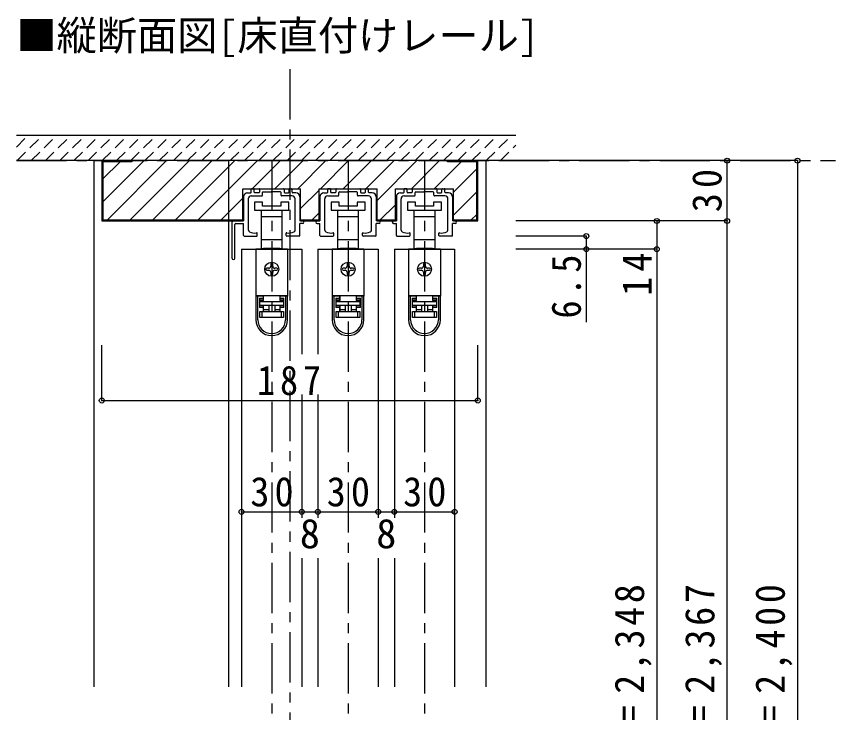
# Model space of a CAD drawing. Units: millimetres at full size, sheet at 1:5; details may follow other scales. Extents: x -973 to 977, y -718 to 696.
# Drawn here: x 71.7 to 479.2, y -322.5 to 23.8 of the extents above; entities that cross this region are included whole.
import ezdxf
from ezdxf.enums import TextEntityAlignment as Align

# ---------------------------------------------------------------- set-up
doc = ezdxf.new("R2010")
doc.units = ezdxf.units.MM
doc.header["$LTSCALE"] = 5
doc.header["$PDMODE"] = 32
doc.header["$PDSIZE"] = 2.5
doc.linetypes.add('CHAIN1', pattern=[8, 5, -1, 1, -1])
doc.linetypes.add('DASHED1', pattern=[1.8, 1.2, -0.6])
for name, color, linetype in [('0-0_補助線', 3, 'Continuous'), ('0-1_通り芯', 4, 'CHAIN1'), ('0-4_枠', 3, 'Continuous'), ('0-6_扉', 6, 'Continuous'), ('0-7_金物', 7, 'Continuous'), ('0-A_文字', 7, 'Continuous'), ('0-B_寸法', 7, 'Continuous'), ('0-C_ハッチ', 4, 'DASHED1')]:
    doc.layers.add(name, color=color, linetype=linetype)
doc.styles.add('ＭＳ ゴシック', font='')
doc.styles.get('ＭＳ ゴシック').set_extended_font_data('MS Gothic')

# ---------------------------------------------------------------- blocks, each defined once
blk = doc.blocks.new('下荷重(戸車)')
at = {"layer": '0-7_金物'}
for p, q in [((8.5, 37.107), (4.5, 37.107)), ((5.25, 30.107), (5.25, 33.107)), ((-5.25, 30.107), (0, 30.107)), ((0, 30.107), (5.25, 30.107)), ((5.25, 18.507), (5.25, 30.107)), ((0, 18.507), (-5.25, 18.507)), ((-5.25, 18.507), (-5.25, 14.107)), ((5.25, 18.507), (0, 18.507)), ((5.25, 14.107), (5.25, 18.507)), ((7.9, 13.807), (-7.9, 13.807)), ((-7.9, 13.807), (-7.9, -9.493)), ((-5.25, 14.107), (-4, 14.107)), ((-4, 14.107), (-4, 13.807)), ((4, 14.107), (-4, 14.107)), ((4, 14.107), (5.25, 14.107)), ((4, 13.807), (4, 14.107)), ((7.9, 13.807), (7.9, -9.493)), ((-1.5, 4.307), (-2.5, 4.307)), ((-0.5, 6.307), (-0.5, 5.307)), ((0.5, 5.307), (0.5, 6.307)), ((2.5, 4.307), (1.5, 4.307)), ((-2.5, 3.307), (-1.5, 3.307)), ((-0.5, 2.307), (-0.5, 1.307)), ((0.5, 1.307), (0.5, 2.307)), ((1.5, 3.307), (2.5, 3.307)), ((7.9, -9.493), (-7.9, -9.493)), ((-7.9, -9.493), (-7.9, -9.593)), ((-6.9, -9.593), (-7.9, -9.593)), ((-7.9, -9.593), (-7.9, -21.293)), ((-4.2, -9.593), (-6.9, -9.593)), ((-6.9, -21.293), (-6.9, -9.593)), ((-6.1, -10.593), (-6.1, -15.293)), ((-6.1, -10.593), (-4.2, -10.593)), ((-5.9, -11.693), (-5.9, -12.193)), ((-4, -11.693), (-5.9, -11.693)), ((-5.9, -12.193), (5.9, -12.193)), ((-5.9, -14.193), (-5.9, -12.193)), ((-4.9, -9.593), (-4.9, -9.493)), ((-4.2, -9.593), (-4.2, -10.593)), ((-4, -11.693), (-4, -9.493)), ((4, -9.493), (4, -11.693)), ((5.9, -11.693), (4, -11.693)), ((6.9, -9.593), (4.2, -9.593)), ((4.2, -10.593), (4.2, -9.593)), ((4.2, -11.593), (4.2, -10.593)), ((4.2, -10.593), (6.1, -10.593)), ((6.1, -11.593), (4.2, -11.593)), ((4.9, -9.493), (4.9, -9.593)), ((5.9, -12.193), (5.9, -11.693)), ((5.9, -12.193), (5.9, -14.193)), ((6.1, -15.293), (6.1, -10.593)), ((6.9, -9.593), (6.9, -21.293)), ((7.9, -9.593), (6.9, -9.593)), ((7.9, -9.493), (7.9, -9.593)), ((7.9, -21.293), (7.9, -9.593)), ((-6.1, -14.293), (-4.2, -14.293)), ((-4.2, -15.293), (-6.1, -15.293)), ((5.9, -14.193), (-5.9, -14.193)), ((-4.2, -14.293), (-4.2, -15.293)), ((-4.2, -15.293), (-4.2, -17.193)), ((-4, -16.193), (-4, -14.193)), ((-1.5, -14.193), (-1.5, -17.193)), ((1.5, -14.193), (1.5, -17.193)), ((1.5, -16.193), (4, -16.193)), ((6.1, -15.293), (4.2, -15.293)), ((4.2, -17.193), (4.2, -15.293)), ((-5.9, -17.193), (-4.9, -17.193)), ((-4.9, -17.193), (4.9, -17.193)), ((-4.9, -17.193), (-4.9, -20.193)), ((4.9, -20.193), (-4.9, -20.193)), ((4.9, -17.193), (5.9, -17.193)), ((5.9, -17.193), (5.9, -20.193))]:
    blk.add_line(p, q, dxfattribs=at)
for points in [[(-8.5, 33.107), (0, 33.107), (8.5, 33.107), (8.5, 37.107)], [(4.5, 37.107), (4.5, 35.107), (-4.5, 35.107), (-4.5, 37.107), (-8.5, 37.107), (-8.5, 33.107)], [(-5.25, 33.107), (-5.25, 30.107), (-5.25, 18.507)], [(-4.2, -10.593), (-4.2, -11.593), (-6.1, -11.593)], [(-4, -17.193), (-4, -16.193), (-1.5, -16.193)], [(4, -14.193), (4, -16.193), (4, -17.193)], [(4.2, -15.293), (4.2, -14.293), (6.1, -14.293)], [(-4.9, -20.193), (-5.9, -20.193), (-5.9, -17.193)], [(5.9, -20.193), (4.9, -20.193), (4.9, -17.193)]]:
    blk.add_lwpolyline(points, dxfattribs=at)
blk.add_circle((0, 3.807), 3.5, dxfattribs=at)
for centre, radius, start, end in [((-2.5, 3.807), 0.5, 90, 180), ((-1.5, 5.307), 1, 270, 0), ((0, 6.307), 0.5, 90, 180), ((0, 6.307), 0.5, 0, 90), ((1.5, 5.307), 1, 180, 270), ((2.5, 3.807), 0.5, 0, 90), ((-2.5, 3.807), 0.5, 180, 270), ((-1.5, 2.307), 1, 0, 90), ((0, 1.307), 0.5, 180, 270), ((0, 1.307), 0.5, 270, 0), ((1.5, 2.307), 1, 90, 180), ((2.5, 3.807), 0.5, 270, 0), ((0, -21.293), 7.9, 180, 0), ((0, -21.293), 6.9, 180, 0)]:
    blk.add_arc(centre, radius, start, end, dxfattribs=at)
blk = doc.blocks.new('03')
at = {"layer": '0-B_寸法'}
for p, q in [((-9.229, 7.776), (-9.229, 9.176)), ((-8.029, 9.476), (-8.929, 9.476)), ((-7.729, 7.776), (-7.729, 9.176)), ((-5.229, 9.176), (-5.229, 7.776)), ((-4.929, 9.476), (6.771, 9.476)), ((0.921, 8.276), (0.621, 7.976)), ((0.921, 8.276), (1.221, 7.976)), ((7.071, 9.176), (7.071, 7.776)), ((9.571, 7.776), (9.571, 9.176)), ((9.871, 9.476), (10.771, 9.476)), ((11.071, 7.776), (11.071, 9.176)), ((-13.079, 5.476), (-13.079, -6.524)), ((-11.079, 7.476), (-9.529, 7.476)), ((-10.679, -11.096), (-10.679, 4.476)), ((-9.229, 5.976), (-4.029, 5.976)), ((-5.529, 7.476), (-7.429, 7.476)), ((-3.729, 6.276), (-3.729, 7.676)), ((-3.429, 7.976), (0.621, 7.976)), ((5.271, 7.976), (1.221, 7.976)), ((5.571, 6.276), (5.571, 7.676)), ((11.071, 5.976), (5.871, 5.976)), ((7.371, 7.476), (9.271, 7.476)), ((12.921, 7.476), (11.371, 7.476)), ((12.521, -11.096), (12.521, 4.476)), ((14.921, 5.476), (14.921, -6.524)), ((-18.679, -25.124), (-18.679, -7.024)), ((-18.179, -6.524), (-13.079, -6.524)), ((-16.979, -7.724), (-13.079, -7.724)), ((-13.079, -13.724), (-13.079, -7.724)), ((16.321, -6.524), (14.921, -6.524)), ((16.321, -7.724), (14.921, -7.724)), ((14.921, -13.724), (14.921, -7.724)), ((-17.479, -25.124), (-17.479, -8.224)), ((-12.779, -14.024), (-6.529, -14.024)), ((-6.229, -13.724), (-6.229, -12.649)), ((8.071, -13.724), (8.071, -12.649)), ((14.621, -14.024), (8.371, -14.024))]:
    blk.add_line(p, q, dxfattribs=at)
for centre, radius, start, end in [((-8.929, 9.176), 0.3, 90, 180), ((-8.029, 9.176), 0.3, 0, 90), ((-4.929, 9.176), 0.3, 90, 180), ((6.771, 9.176), 0.3, 0, 90), ((9.871, 9.176), 0.3, 90, 180), ((10.771, 9.176), 0.3, 0, 90), ((-11.079, 5.476), 2, 90, 180), ((-9.229, 4.476), 1.5, 90, 180), ((-9.529, 7.776), 0.3, 270, 0), ((-7.429, 7.776), 0.3, 180, 270), ((-5.529, 7.776), 0.3, 270, 0), ((-4.029, 6.276), 0.3, 270, 0), ((-3.429, 7.676), 0.3, 90, 180), ((5.271, 7.676), 0.3, 0, 90), ((5.871, 6.276), 0.3, 180, 270), ((7.371, 7.776), 0.3, 180, 270), ((9.271, 7.776), 0.3, 270, 0), ((11.371, 7.776), 0.3, 180, 270), ((11.071, 4.476), 1.5, 0, 90), ((12.921, 5.476), 2, 0, 90), ((-18.179, -7.024), 0.5, 90, 180), ((-16.979, -8.224), 0.5, 90, 180), ((16.321, -7.124), 0.6, 0, 90), ((16.321, -7.124), 0.6, 270, 0), ((-9.679, -11.096), 1, 180, 243.25632), ((-7.879, -7.524), 5, 243.25632, 284.75682), ((9.721, -7.524), 5, 255.24318, 296.74368), ((11.521, -11.096), 1, 296.74368, 0), ((-12.779, -13.724), 0.3, 180, 270), ((-6.529, -12.649), 0.3, 0, 104.75682), ((-6.529, -13.724), 0.3, 270, 0), ((8.371, -12.649), 0.3, 75.24318, 180), ((8.371, -13.724), 0.3, 180, 270), ((14.621, -13.724), 0.3, 270, 0), ((-18.079, -25.124), 0.6, 180, 0)]:
    blk.add_arc(centre, radius, start, end, dxfattribs=at)
blk = doc.blocks.new('02')
at = {"layer": '0-B_寸法'}
for p, q in [((-10.15, 6.923), (-10.15, 8.323)), ((-8.95, 8.623), (-9.85, 8.623)), ((-8.65, 6.923), (-8.65, 8.323)), ((-6.15, 8.323), (-6.15, 6.923)), ((-5.85, 8.623), (5.85, 8.623)), ((6.15, 8.323), (6.15, 6.923)), ((8.65, 6.923), (8.65, 8.323)), ((8.95, 8.623), (9.85, 8.623)), ((10.15, 6.923), (10.15, 8.323)), ((-14, 4.623), (-14, -7.377)), ((-12, 6.623), (-10.45, 6.623)), ((-10.15, 5.123), (-4.95, 5.123)), ((-6.45, 6.623), (-8.35, 6.623)), ((-4.65, 5.423), (-4.65, 6.823)), ((-4.35, 7.123), (-0.3, 7.123)), ((0, 7.423), (-0.3, 7.123)), ((0, 7.423), (0.3, 7.123)), ((4.35, 7.123), (0.3, 7.123)), ((4.65, 5.423), (4.65, 6.823)), ((10.15, 5.123), (4.95, 5.123)), ((6.45, 6.623), (8.35, 6.623)), ((12, 6.623), (10.45, 6.623)), ((14, 4.623), (14, -7.377)), ((-11.6, -11.949), (-11.6, 3.623)), ((11.6, -11.949), (11.6, 3.623)), ((-15.4, -7.377), (-14, -7.377)), ((15.4, -7.377), (14, -7.377)), ((-15.4, -8.577), (-14, -8.577)), ((-14, -14.577), (-14, -8.577)), ((15.4, -8.577), (14, -8.577)), ((14, -14.577), (14, -8.577)), ((-13.7, -14.877), (-7.45, -14.877)), ((-7.15, -14.577), (-7.15, -13.502)), ((7.15, -14.577), (7.15, -13.502)), ((13.7, -14.877), (7.45, -14.877))]:
    blk.add_line(p, q, dxfattribs=at)
for centre, radius, start, end in [((-9.85, 8.323), 0.3, 90, 180), ((-8.95, 8.323), 0.3, 0, 90), ((-5.85, 8.323), 0.3, 90, 180), ((5.85, 8.323), 0.3, 0, 90), ((8.95, 8.323), 0.3, 90, 180), ((9.85, 8.323), 0.3, 0, 90), ((-12, 4.623), 2, 90, 180), ((-10.15, 3.623), 1.5, 90, 180), ((-10.45, 6.923), 0.3, 270, 0), ((-8.35, 6.923), 0.3, 180, 270), ((-6.45, 6.923), 0.3, 270, 0), ((-4.95, 5.423), 0.3, 270, 0), ((-4.35, 6.823), 0.3, 90, 180), ((4.35, 6.823), 0.3, 0, 90), ((4.95, 5.423), 0.3, 180, 270), ((6.45, 6.923), 0.3, 180, 270), ((8.35, 6.923), 0.3, 270, 0), ((10.45, 6.923), 0.3, 180, 270), ((10.15, 3.623), 1.5, 0, 90), ((12, 4.623), 2, 0, 90), ((-15.4, -7.977), 0.6, 90, 180), ((-15.4, -7.977), 0.6, 180, 270), ((15.4, -7.977), 0.6, 0, 90), ((15.4, -7.977), 0.6, 270, 0), ((-10.6, -11.949), 1, 180, 243.25632), ((10.6, -11.949), 1, 296.74368, 0), ((-13.7, -14.577), 0.3, 180, 270), ((-8.8, -8.377), 5, 243.25632, 284.75682), ((-7.45, -13.502), 0.3, 0, 104.75682), ((-7.45, -14.577), 0.3, 270, 0), ((7.45, -13.502), 0.3, 75.24318, 180), ((7.45, -14.577), 0.3, 180, 270), ((8.8, -8.377), 5, 255.24318, 296.74368), ((13.7, -14.577), 0.3, 270, 0)]:
    blk.add_arc(centre, radius, start, end, dxfattribs=at)

msp = doc.modelspace()

# ---------------------------------------------------------------- linework, layer by layer
at = {"layer": '0-0_補助線'}
for p, q in [((184.253, -78), (184.253, -62)), ((184.253, -62), (213.053, -62)), ((213.053, -78), (213.053, -62)), ((222.253, -62), (251.053, -62)), ((222.253, -78), (222.253, -62)), ((251.053, -78), (251.053, -62)), ((260.253, -62), (289.053, -62)), ((289.053, -78), (289.053, -62)), ((213.053, -77.5), (222.253, -77.5)), ((213.053, -78), (222.253, -78)), ((251.053, -77.5), (260.253, -77.5))]:
    msp.add_line(p, q, dxfattribs=at)
at = {"layer": '0-0_補助線', "color": 6}
for p, q in [((183.653, -92), (213.653, -92)), ((221.653, -92), (251.653, -92)), ((259.653, -92), (289.653, -92))]:
    msp.add_line(p, q, dxfattribs=at)
at = {"layer": '0-0_補助線'}
msp.add_lwpolyline([(251.053, -78), (260.253, -78), (260.253, -62)], dxfattribs=at)
at = {"layer": '0-1_通り芯'}
for p, q in [((207.653, -2.5), (207.653, -577.5)), ((71.653, -48), (479.153, -48))]:
    msp.add_line(p, q, dxfattribs=at)
at = {"layer": '0-4_枠', "color": 4}
for p, q in [((110.153, -48), (114.153, -48)), ((110.153, -48), (110.153, -309.75)), ((177.153, -48), (177.153, -309.75)), ((301.153, -48), (305.153, -48)), ((305.153, -48), (305.153, -309.75))]:
    msp.add_line(p, q, dxfattribs=at)
at = {"layer": '0-4_枠'}
for p, q in [((114.653, -48.5), (114.653, -77.5)), ((286.153, -48.5), (286.153, -48)), ((300.653, -48.5), (286.153, -48.5)), ((300.653, -77.5), (300.653, -48.5)), ((301.153, -78), (301.153, -48)), ((114.153, -78), (184.253, -78)), ((114.653, -77.5), (184.253, -77.5)), ((289.053, -77.5), (300.653, -77.5)), ((289.053, -78), (301.153, -78))]:
    msp.add_line(p, q, dxfattribs=at)
for points in [[(301.153, -48), (114.153, -48), (114.153, -78)], [(129.153, -48), (129.153, -48.5), (114.653, -48.5)]]:
    msp.add_lwpolyline(points, dxfattribs=at)
at = {"layer": '0-6_扉'}
for p, q in [((183.653, -92), (183.653, -309.75)), ((213.653, -92), (213.653, -144.304)), ((221.653, -92), (221.653, -144.304)), ((251.653, -92), (251.653, -225.651)), ((259.653, -92), (259.653, -225.651)), ((289.653, -92), (289.653, -309.75)), ((213.653, -164.304), (213.653, -225.651)), ((221.653, -164.304), (221.653, -225.651)), ((213.653, -245.651), (213.653, -309.75)), ((221.653, -245.651), (221.653, -309.75)), ((251.653, -245.651), (251.653, -309.75)), ((259.653, -245.651), (259.653, -309.75))]:
    msp.add_line(p, q, dxfattribs=at)
at = {"layer": '0-B_寸法', "color": 2}
for p, q in [((320.153, -35.5), (71.653, -35.5)), ((320.153, -48), (71.653, -48))]:
    msp.add_line(p, q, dxfattribs=at)
at = {"layer": '0-B_寸法', "color": 4, "linetype": 'DASHED1'}
for p, q in [((71.653, -41.253), (77.406, -35.5)), ((71.977, -48), (84.477, -35.5)), ((79.048, -48), (91.548, -35.5)), ((86.119, -48), (98.619, -35.5)), ((93.19, -48), (105.69, -35.5)), ((100.261, -48), (112.761, -35.5)), ((107.332, -48), (119.832, -35.5)), ((114.404, -48), (126.904, -35.5)), ((121.475, -48), (133.975, -35.5)), ((128.546, -48), (141.046, -35.5)), ((135.617, -48), (148.117, -35.5)), ((142.688, -48), (155.188, -35.5)), ((149.759, -48), (162.259, -35.5)), ((156.83, -48), (169.33, -35.5)), ((163.901, -48), (176.401, -35.5)), ((170.972, -48), (183.472, -35.5)), ((178.043, -48), (190.543, -35.5)), ((185.114, -48), (197.614, -35.5)), ((192.185, -48), (204.685, -35.5)), ((199.256, -48), (211.756, -35.5)), ((206.327, -48), (218.827, -35.5)), ((213.399, -48), (225.899, -35.5)), ((220.47, -48), (232.97, -35.5)), ((227.541, -48), (240.041, -35.5)), ((234.612, -48), (247.112, -35.5)), ((241.683, -48), (254.183, -35.5)), ((248.754, -48), (261.254, -35.5)), ((255.825, -48), (268.325, -35.5)), ((262.896, -48), (275.396, -35.5)), ((269.967, -48), (282.467, -35.5)), ((277.038, -48), (289.538, -35.5)), ((284.109, -48), (296.609, -35.5)), ((291.18, -48), (303.68, -35.5)), ((298.251, -48), (310.751, -35.5)), ((305.322, -48), (317.822, -35.5)), ((312.393, -48), (320.153, -40.24))]:
    msp.add_line(p, q, dxfattribs=at)
at = {"layer": '0-B_寸法', "color": 4, "linetype": 'CHAIN1'}
for p, q in [((198.653, -48), (198.653, -555.5)), ((236.653, -48), (236.653, -555.5)), ((274.653, -48), (274.653, -555.5))]:
    msp.add_line(p, q, dxfattribs=at)
at = {"layer": '0-B_寸法', "color": 4}
for p, q in [((460.153, -48), (320.153, -48)), ((425.153, -552.5), (425.153, -48)), ((460.153, -48), (460.153, -567.5)), ((425.153, -78), (320.153, -78)), ((390.153, -78), (390.153, -547.5)), ((355.153, -85.5), (320.153, -85.5)), ((355.153, -85.5), (355.153, -128.296)), ((390.153, -92), (320.153, -92)), ((114.153, -167.304), (114.153, -139.746)), ((301.153, -167.304), (301.153, -139.746)), ((114.153, -167.304), (301.153, -167.304)), ((183.653, -222.651), (213.653, -222.651)), ((213.653, -222.651), (221.653, -222.651)), ((221.653, -222.651), (251.653, -222.651)), ((251.653, -222.651), (259.653, -222.651)), ((259.653, -222.651), (289.653, -222.651))]:
    msp.add_line(p, q, dxfattribs=at)
at = {"layer": '0-B_寸法'}
for p in [(425.153, -48), (460.153, -48), (390.153, -78), (425.153, -78), (355.153, -85.5), (355.153, -92), (390.153, -92), (114.153, -167.304), (301.153, -167.304), (183.653, -222.651), (213.653, -222.651), (221.653, -222.651), (251.653, -222.651), (259.653, -222.651), (289.653, -222.651)]:
    msp.add_point(p, dxfattribs=at)
at = {"layer": '0-C_ハッチ', "linetype": 'Continuous'}
for p, q in [((114.653, -68.426), (135.01, -48.068)), ((114.653, -57.112), (123.265, -48.5)), ((116.893, -77.5), (146.393, -48)), ((128.206, -77.5), (157.706, -48)), ((139.52, -77.5), (169.02, -48)), ((150.834, -77.5), (180.334, -48)), ((162.147, -77.5), (191.647, -48)), ((188.961, -62), (202.961, -48)), ((200.275, -62), (214.275, -48)), ((211.589, -62), (225.589, -48)), ((222.902, -62), (236.902, -48)), ((234.216, -62), (248.216, -48)), ((245.53, -62), (259.53, -48)), ((251.053, -67.79), (270.843, -48)), ((268.157, -62), (282.157, -48)), ((279.471, -62), (292.971, -48.5)), ((289.053, -63.732), (300.653, -52.132)), ((213.053, -71.849), (222.253, -62.649)), ((289.053, -75.045), (300.653, -63.445)), ((173.461, -77.5), (184.253, -66.708)), ((252.657, -77.5), (260.253, -69.904)), ((218.716, -77.5), (222.253, -73.963)), ((297.912, -77.5), (300.653, -74.759))]:
    msp.add_line(p, q, dxfattribs=at)

# ---------------------------------------------------------------- block references
at = {"layer": '0-7_金物'}
for name, p in [('03', (197.732, -71.476)), ('02', (236.653, -70.623)), ('02', (274.653, -70.623)), ('下荷重(戸車)', (198.653, -105.807)), ('下荷重(戸車)', (236.653, -105.807)), ('下荷重(戸車)', (274.653, -105.807))]:
    msp.add_blockref(name, p, dxfattribs=at)

# ---------------------------------------------------------------- texts
at = {"layer": '0-A_文字', "style": 'ＭＳ ゴシック'}
msp.add_text('■縦断面図[床直付けレール]', height=14.66, dxfattribs=at).set_placement((71.653, 2.5), align=Align.BOTTOM_LEFT)
at = {"layer": '0-B_寸法', "style": 'ＭＳ ゴシック'}
for p in [(212.653, -245.151), (250.653, -245.151)]:
    msp.add_text('8', height=14.66, dxfattribs=at).set_placement(p, align=Align.BOTTOM_LEFT)
at = {"layer": '0-B_寸法', "char_height": 14.66, "attachment_point": 7, "rotation": 90, "style": 'ＭＳ ゴシック'}
for s, insert in [('\\T1.27;\\W0.95;30', (422.653, -73.625)), ('\\T1.27;\\W0.9;6.5', (352.653, -126.5)), ('\\T1.27;\\W0.95;14', (387.653, -115.25)), ('\\T1.19;\\W0.95;ＤＨ＝2,348', (387.653, -381)), ('\\T1.19;\\W0.95;枠内＝2,367', (422.653, -381)), ('\\T1.19;\\W0.95;枠外＝2,400', (457.653, -381))]:
    msp.add_mtext(s, dxfattribs=dict(at, insert=insert))
at = {"layer": '0-B_寸法', "char_height": 14.66, "attachment_point": 7, "style": 'ＭＳ ゴシック'}
for s, insert in [('\\T1.27;\\W0.9;187', (191.403, -164.804)), ('\\T1.27;\\W0.95;30', (188.028, -220.151)), ('\\T1.27;\\W0.95;30', (226.028, -220.151)), ('\\T1.27;\\W0.95;30', (264.028, -220.151))]:
    msp.add_mtext(s, dxfattribs=dict(at, insert=insert))

doc.saveas('drawing.dxf')
